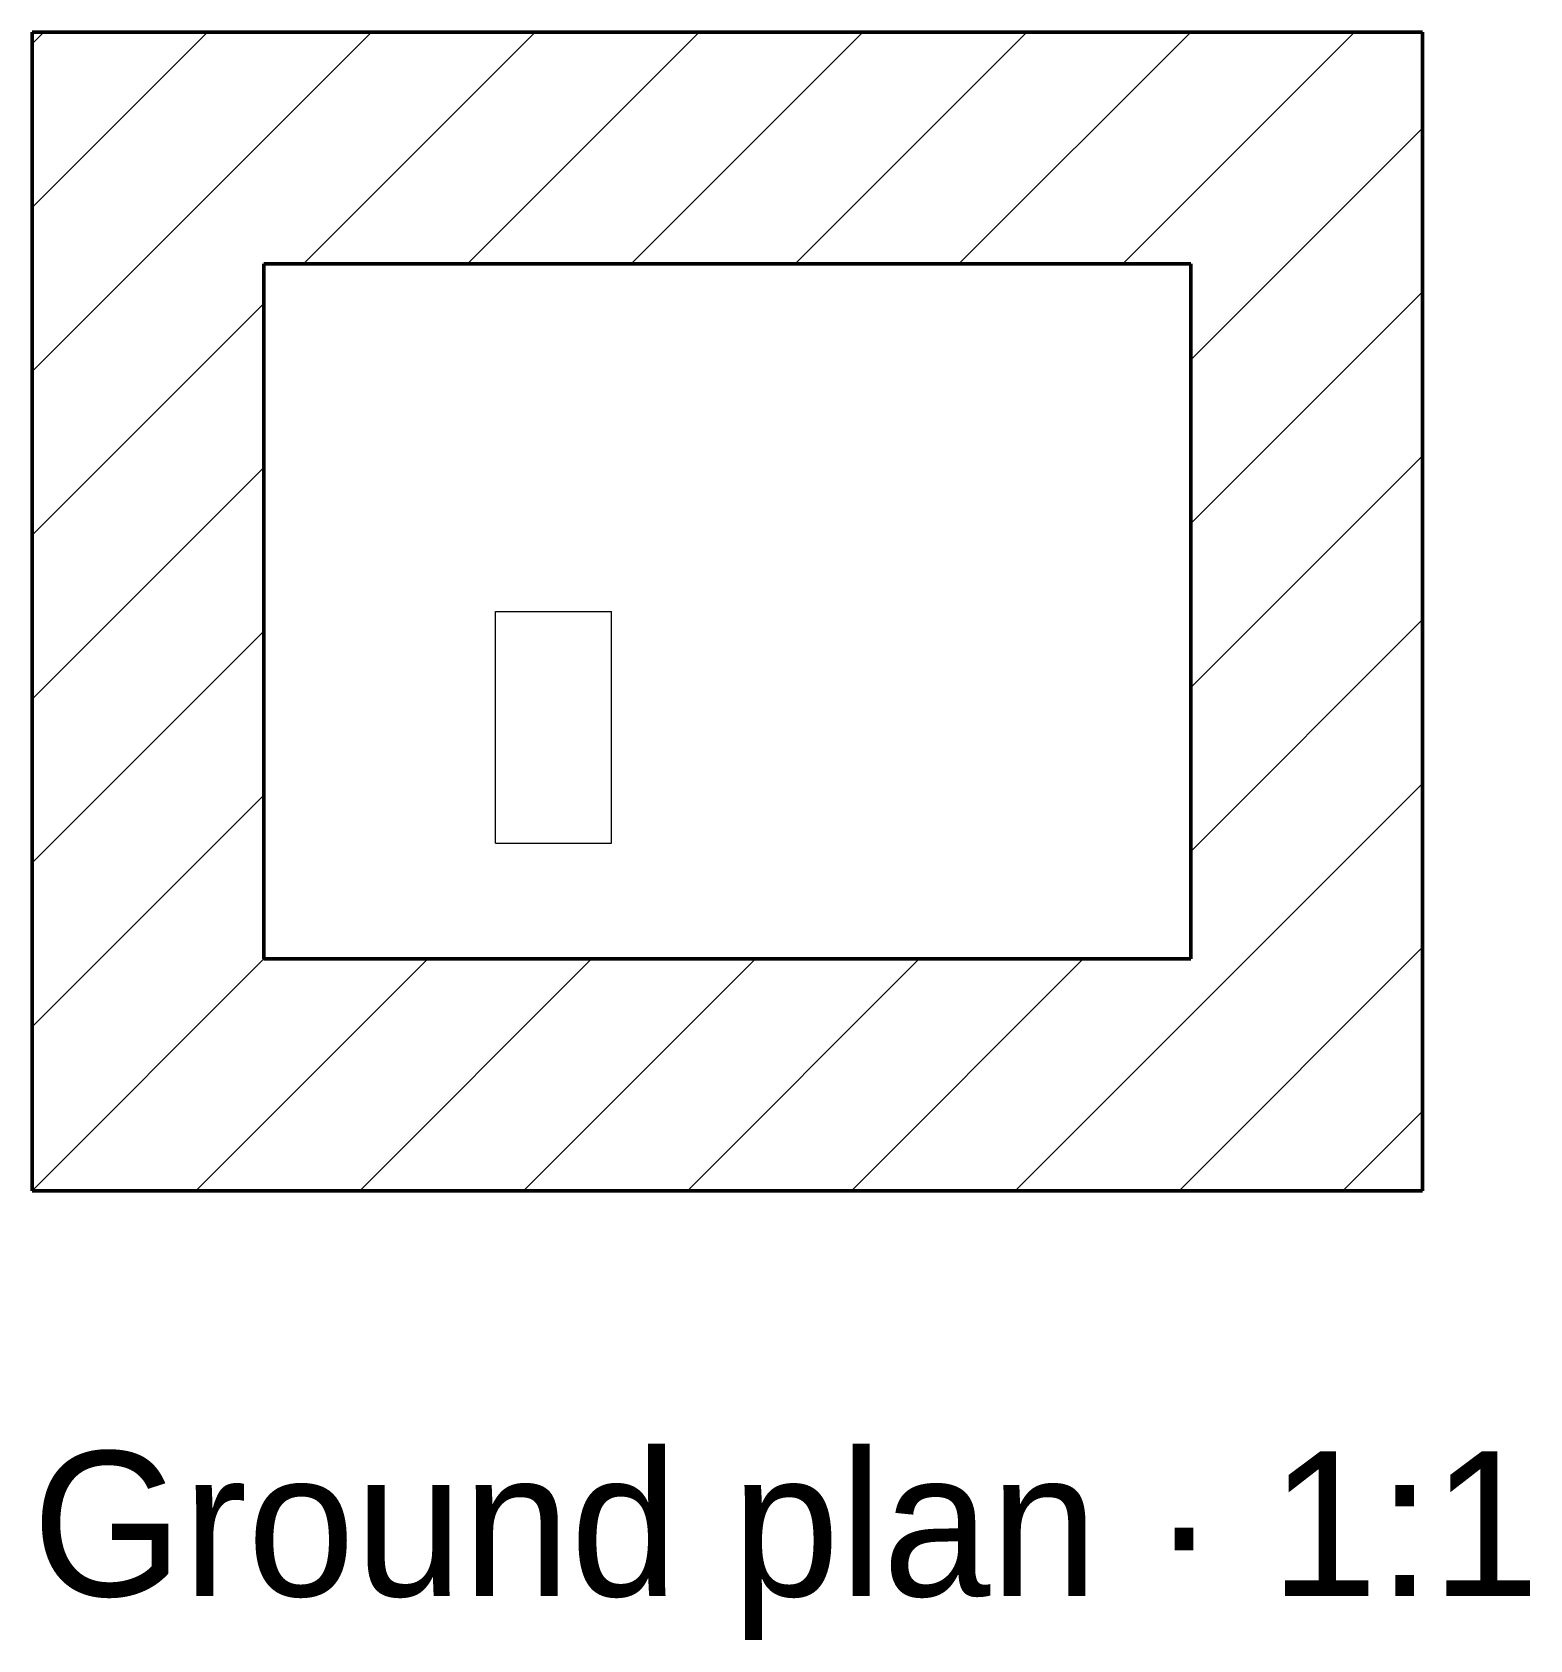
# Model space of a CAD drawing. Header units: millimetres. Extents: x 5 to 60.9, y 3.9 to 70.
# Drawn here: x 35 to 60.86, y 42.25 to 70 of the extents above; entities outside this region: 1.
import ezdxf

# ---------------------------------------------------------------- set-up
doc = ezdxf.new("R2010")
doc.units = ezdxf.units.MM
doc.layers.add('Default', color=7, linetype='CONTINUOUS', lineweight=25, true_color=0x4f8cff)

msp = doc.modelspace()

# ---------------------------------------------------------------- linework, layer by layer
at = {"layer": 'Default', "linetype": 'CONTINUOUS', "lineweight": 50, "true_color": 0x4f8cff}
for p, q in [((35, 70), (35, 50)), ((35, 70), (59, 70)), ((59, 70), (59, 50)), ((39, 66), (39, 54)), ((39, 66), (55, 66)), ((55, 66), (55, 54)), ((39, 54), (55, 54)), ((35, 50), (59, 50))]:
    msp.add_line(p, q, dxfattribs=at)
at = {"layer": 'Default', "linetype": 'CONTINUOUS', "lineweight": 13, "true_color": 0x4f8cff}
for p, q in [((35, 64.142), (40.858, 70)), ((35, 66.971), (38.029, 70)), ((35, 69.799), (35.201, 70)), ((39.686, 66), (43.686, 70)), ((42.515, 66), (46.515, 70)), ((45.343, 66), (49.343, 70)), ((48.172, 66), (52.172, 70)), ((51, 66), (55, 70)), ((53.828, 66), (57.828, 70)), ((55, 64.343), (59, 68.343)), ((55, 61.515), (59, 65.515)), ((35, 61.314), (39, 65.314)), ((35, 58.485), (39, 62.485)), ((55, 58.686), (59, 62.686)), ((55, 55.858), (59, 59.858)), ((35, 55.657), (39, 59.657)), ((51.971, 50), (59, 57.029)), ((35, 52.828), (39, 56.828)), ((54.799, 50), (59, 54.201)), ((35, 50), (39, 54)), ((37.828, 50), (41.828, 54)), ((40.657, 50), (44.657, 54)), ((43.485, 50), (47.485, 54)), ((46.314, 50), (50.314, 54)), ((49.142, 50), (53.142, 54)), ((57.627, 50), (59, 51.373))]:
    msp.add_line(p, q, dxfattribs=at)
at = {"layer": 'Default', "linetype": 'CONTINUOUS', "lineweight": 18, "true_color": 0x4f8cff}
for p, q in [((43, 56), (43, 60)), ((43, 60), (45, 60)), ((45, 56), (45, 60)), ((43, 56), (45, 56))]:
    msp.add_line(p, q, dxfattribs=at)

# ---------------------------------------------------------------- texts
at = {"layer": 'Default', "linetype": 'CONTINUOUS', "lineweight": 25, "true_color": 0x4f8cff}
for s, height, p in [('Ground plan · 1:1', 2.5, (35, 43)), ('Architectural plan · 1:1', 3.5, (5, 5))]:
    msp.add_text(s, height=height, dxfattribs=at).set_placement(p)

doc.saveas('drawing.dxf')
